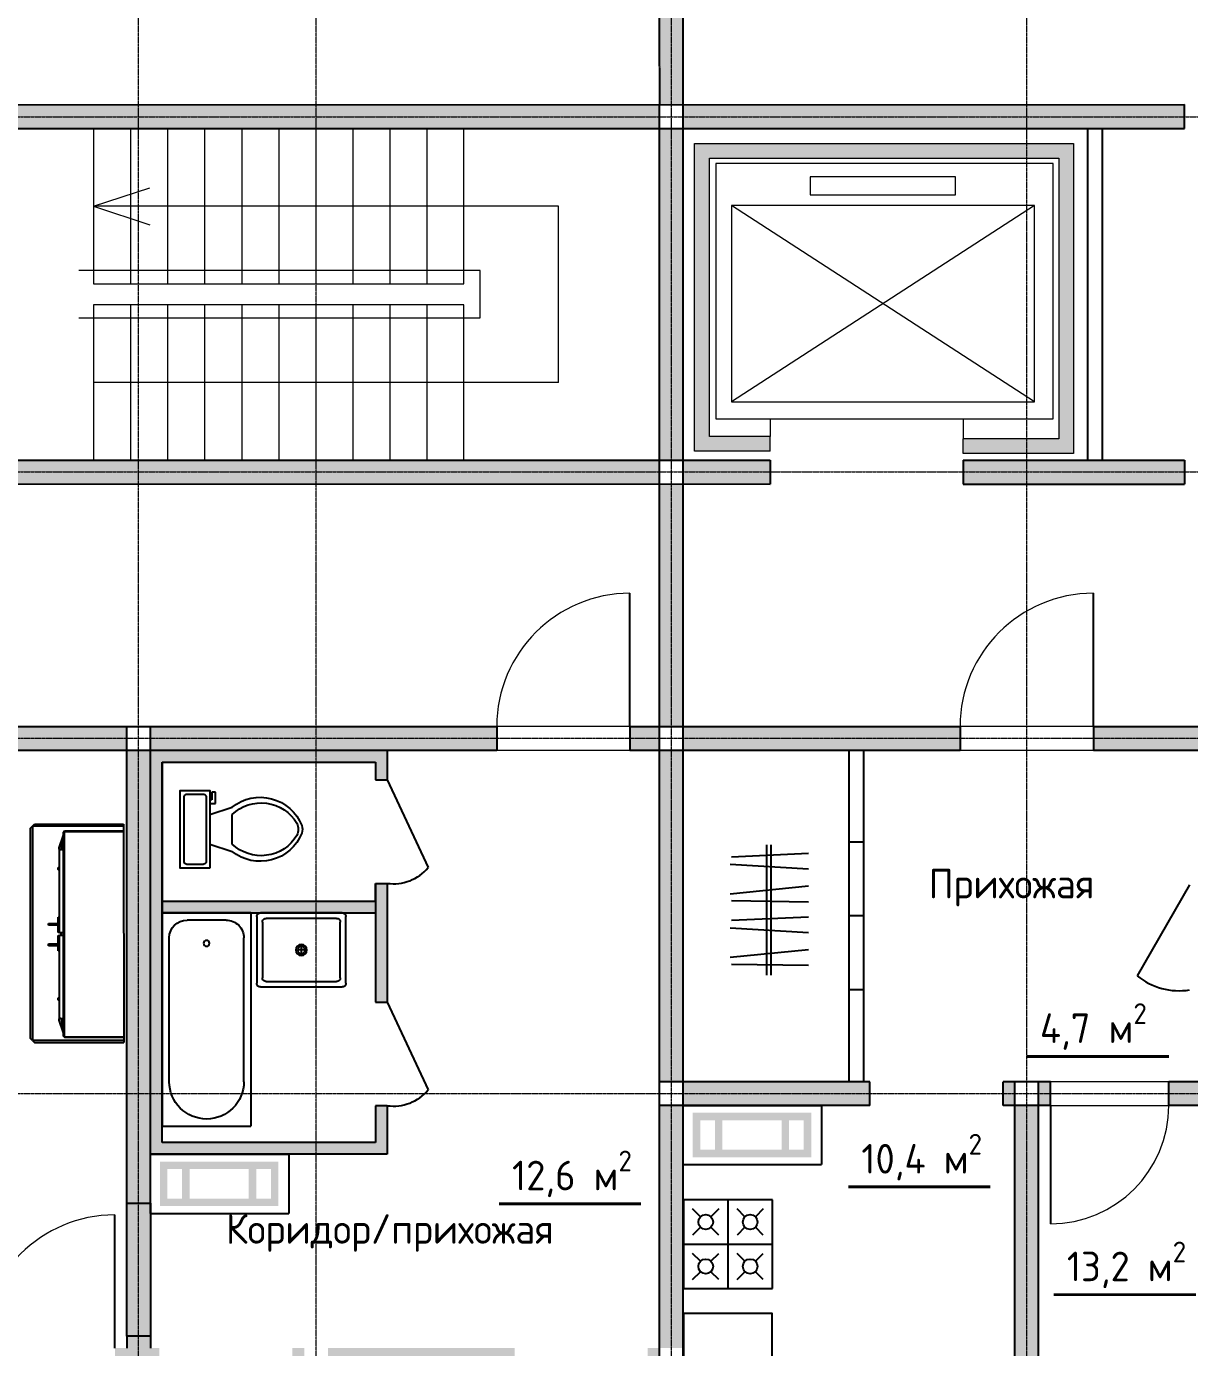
# Model space of a CAD drawing. Header units: millimetres. Extents: x -10163 to 1081624, y -5450 to 230390.
# Drawn here: x 315220 to 323077, y 60380 to 69307 of the extents above; entities that cross this region are included whole.
import ezdxf

# ---------------------------------------------------------------- set-up
doc = ezdxf.new("R2010")
doc.units = ezdxf.units.MM
doc.linetypes.add('DASHED', pattern=[7, 5, -2, 0])
doc.linetypes.add('Штрих-пунктир', pattern=[24, 20, -1.5, 1, -1.5])
for name, color, linetype in [('MEBEL', 7, 'DASHED'), ('Ventilation', 7, 'Continuous'), ('заливка стен', 41, 'Continuous'), ('Лестница', 7, 'Continuous'), ('ЛИФТ', 10, 'Continuous'), ('Мебель', 130, 'Continuous'), ('норм двкри', 60, 'Continuous'), ('Оси 2', 253, 'Continuous'), ('Стены', 40, 'Continuous')]:
    doc.layers.add(name, color=color, linetype=linetype)
doc.styles.add('ATTR', font='romans.shx', dxfattribs={"width": 0.8, "height": 1})
doc.styles.add('ГОСТ', font='GOST Common.ttf', dxfattribs={"height": 400})

# ---------------------------------------------------------------- blocks, each defined once
blk = doc.blocks.new('ms_27')
for p, q in [((0, 0), (1473.5, 1.9)), ((0, -602.5), (0, 0)), ((13.2, 0), (13.2, -615.6)), ((44.9, -398.4), (44.9, 0.1)), ((48.8, -402.3), (48.8, 0.1)), ((1434.9, -402.3), (1434.9, 1.9)), ((1438.9, -398.4), (1438.9, 1.9)), ((1438.9, 1.9), (1438.9, -398.5)), ((1460.4, 1.9), (1460.4, -615.6)), ((1473.5, -602.5), (1473.5, 1.9)), ((44.9, -398.5), (44.9, -398.4)), ((44.9, -398.4), (48.8, -402.3)), ((48.8, -402.5), (44.9, -398.5)), ((52.8, -406.2), (48.8, -402.3)), ((48.8, -402.3), (48.8, -402.5)), ((48.8, -402.3), (1434.9, -402.3)), ((52.8, -406.4), (48.8, -402.5)), ((48.8, -402.5), (49, -402.5)), ((1431, -406.2), (52.8, -406.2)), ((73.7, -406.4), (52.8, -406.4)), ((159.6, -434.7), (73.1, -406.2)), ((170.9, -421.2), (78.5, -406.2)), ((167, -434.7), (159.6, -434.7)), ((170.9, -421.2), (167, -434.7)), ((170.4, -427.7), (169.1, -427.7)), ((170.4, -423.2), (170.3, -423.2)), ((170.4, -418.7), (170.4, -406.2)), ((170.4, -433.8), (170.4, -423)), ((732.3, -433.8), (170.4, -433.8)), ((170.9, -418.8), (170.9, -421.2)), ((289.1, -437.7), (289.1, -433.8)), ((293.1, -441.6), (289.1, -437.7)), ((289.1, -437.7), (309.2, -437.7)), ((305.3, -441.6), (293.1, -441.6)), ((309.2, -437.7), (305.3, -441.6)), ((309.2, -437.7), (309.2, -433.8)), ((626.8, -441.4), (626.8, -433.8)), ((732.1, -441.4), (626.8, -441.4)), ((669.6, -506.8), (669.6, -441.4)), ((681.3, -441.4), (681.3, -476)), ((732.1, -433.8), (732.1, -441.4)), ((732.3, -406.2), (732.3, -433.8)), ((749.8, -406.4), (732.3, -406.4)), ((749.8, -406.5), (732.3, -406.5)), ((749.8, -421.7), (732.3, -421.7)), ((749.8, -433.8), (749.8, -406.2)), ((1311.7, -433.8), (749.8, -433.8)), ((750.2, -441.4), (750.2, -433.8)), ((855.5, -441.4), (750.2, -441.4)), ((808.4, -506.8), (808.4, -441.4)), ((820.2, -441.4), (820.2, -476)), ((855.5, -433.8), (855.5, -441.4)), ((1169.9, -437.7), (1169.9, -433.8)), ((1173.9, -441.6), (1169.9, -437.7)), ((1169.9, -437.7), (1190, -437.7)), ((1186.1, -441.6), (1173.9, -441.6)), ((1190, -437.7), (1186.1, -441.6)), ((1190, -437.7), (1190, -433.8)), ((1311.2, -421.2), (1403.6, -406.2)), ((1311.2, -421.2), (1311.2, -420.2)), ((1315, -434.7), (1311.2, -421.2)), ((1311.7, -420.2), (1311.7, -406.2)), ((1311.7, -423.1), (1311.7, -433.8)), ((1311.7, -423.2), (1311.7, -423.2)), ((1313, -427.7), (1311.7, -427.7)), ((1322.5, -434.7), (1315, -434.7)), ((1409, -406.2), (1322.5, -434.7)), ((1431, -406.4), (1408.4, -406.4)), ((1434.9, -402.3), (1431, -406.2)), ((1434.9, -402.5), (1431, -406.4)), ((1434.9, -402.5), (1434.7, -402.5)), ((1434.9, -402.3), (1438.9, -398.4)), ((1438.9, -398.5), (1434.9, -402.5)), ((1434.9, -402.5), (1434.9, -402.3)), ((681.3, -506.8), (669.6, -506.8)), ((681.3, -476), (681.3, -506.8)), ((820.2, -506.8), (808.4, -506.8)), ((820.2, -476), (820.2, -506.8)), ((13.2, -615.6), (0, -602.5)), ((26.3, -628.8), (13.2, -615.6)), ((13.2, -615.6), (1460.4, -615.6)), ((1460.4, -615.6), (1447.2, -628.8)), ((1460.4, -615.6), (1473.5, -602.5)), ((1447.2, -628.8), (26.3, -628.8))]:
    blk.add_line(p, q)
blk = doc.blocks.new('MKICHA2')
at = {"layer": 'Мебель'}
for p, q in [((-2753.4, -0.3), (-2753.4, -600.3)), ((-1853.4, -0.3), (-2753.4, -0.3)), ((-1853.4, -600.3), (-1853.4, -0.3)), ((-184.6, -1.7), (-784.6, -1.7)), ((-784.6, -1.7), (-784.6, -601.7)), ((-723, -63.3), (-670, -116.4)), ((-599.3, -116.4), (-546.2, -63.3)), ((-484.6, -1.7), (-484.6, -601.7)), ((-370, -116.4), (-423, -63.3)), ((-299.3, -116.4), (-246.2, -63.3)), ((-184.6, -601.7), (-184.6, -1.7)), ((-723, -240.1), (-670, -187.1)), ((-599.3, -187.1), (-546.2, -240.1)), ((-423, -240.1), (-370, -187.1)), ((-246.2, -240.1), (-299.3, -187.1)), ((-184.6, -301.7), (-784.6, -301.7)), ((-723, -363.3), (-670, -416.4)), ((-599.3, -416.4), (-546.2, -363.3)), ((-370, -416.4), (-423, -363.3)), ((-299.3, -416.4), (-246.2, -363.3)), ((-723, -540.1), (-670, -487.1)), ((-599.3, -487.1), (-546.2, -540.1)), ((-423, -540.1), (-370, -487.1)), ((-246.2, -540.1), (-299.3, -487.1)), ((-2753.4, -600.3), (-1853.4, -600.3)), ((-784.6, -601.7), (-184.6, -601.7))]:
    blk.add_line(p, q, dxfattribs=at)
at = {"layer": 'Мебель', "linetype": 'Continuous'}
for p, q in [((-2346, -87.7), (-1957.6, -87.7)), ((-2151.8, -0.3), (-2151.8, -347.7)), ((-2371, -482.7), (-2371, -112.7)), ((-1932.6, -112.7), (-1932.6, -482.7)), ((-2056.8, -237.7), (-2246.8, -237.7)), ((-1957.6, -507.7), (-2346, -507.7))]:
    blk.add_line(p, q, dxfattribs=at)
at = {"layer": 'Мебель'}
for points in [[(-3816.9, -600.8), (-3254.4, -600.8), (-3254.4, 0), (-3816.9, 0)], [(-3205.6, -600.8), (-2755.6, -600.8), (-2755.6, -0.8), (-3205.6, -0.8)], [(-1852.3, -600.6), (-952.3, -600.6), (-952.3, -0.6), (-1852.3, -0.6)]]:
    blk.add_lwpolyline(points, close=True, dxfattribs=at)
blk.add_lwpolyline([(-3816.9, -600.8), (-3565.4, -278.5), (-3509.6, -346.7), (-3254.4, 0)], dxfattribs=at)
for centre in [(-634.6, -151.7), (-334.6, -151.7), (-634.6, -451.7), (-334.6, -451.7)]:
    blk.add_circle(centre, 50, dxfattribs=at)
at = {"layer": 'Мебель', "linetype": 'Continuous'}
for centre, start, end in [((-2346, -112.7), 90, 180), ((-1957.6, -112.7), 0, 90), ((-2346, -482.7), 180, 270), ((-1957.6, -482.7), 270, 0)]:
    blk.add_arc(centre, 25, start, end, dxfattribs=at)
blk = doc.blocks.new('Tank Toilet 3 PV')
for p, q in [((9.5, -6), (9.5, -2)), ((-10, -8.5), (-8, -8.5)), ((-10, -9.5), (-10, -8.5)), ((-7, -9.5), (-10, -9.5)), ((-8, -8.5), (-8, -8)), ((-7, -8), (-7, -9.5)), ((-4, -8), (-6, -14)), ((4, -8), (6, -14)), ((4, -14), (-4, -14))]:
    blk.add_line(p, q)
blk.add_lwpolyline([(10.5, -8), (10.5, 0), (-10.5, 0), (-10.5, -8)], close=True)
for points in [[(-9.5, -2), (-9.5, -6)], [(8.5, -1), (-8.5, -1)], [(-8.5, -7), (8.5, -7)]]:
    blk.add_lwpolyline(points)
for centre, radius, start, end in [((-8.62, -1.88), 0.884, 81.8699, 188.1301), ((8.62, -1.88), 0.884, 351.8699, 98.1301), ((-8.62, -6.12), 0.884, 171.8699, 278.1301), ((8.62, -6.12), 0.884, 261.8699, 8.1301), ((3.52, -21.58), 12.17, 141.4691, 247.9714), ((4.2, -21.82), 11.33, 136.3677, 238.9468), ((-3.52, -21.58), 12.17, 292.0284, 38.5307), ((-4.2, -21.82), 11.33, 301.053, 43.6321), ((0, -27.88), 4, 245.7318, 294.2682), ((0, -29), 4, 254.8605, 285.1395)]:
    blk.add_arc(centre, radius, start, end)
at = {"style": 'ATTR', "width": 0.8, "flags": 9}
blk.add_attdef('ESTCODE', (0, 0), '', height=0.000000846, dxfattribs=at)
blk = doc.blocks.new('A$C441F25BF')
at = {"layer": 'MEBEL', "linetype": 'ByBlock'}
for p, q in [((26, -1765), (26, 35)), ((26, 35), (776, 35)), ((776, -1765), (776, 35)), ((86, -340), (86, -1555)), ((716, -340), (716, -1555)), ((776, -1765), (26, -1765)), ((566, -1705), (236, -1705))]:
    blk.add_line(p, q, dxfattribs=at)
blk.add_circle((401, -1509), 25, dxfattribs=at)
for centre, radius, start, end in [((401, -340), 315, 0.001, 180.001), ((236, -1555), 150, 180.001, 270.001), ((566, -1555), 150, 270.001, 0.001)]:
    blk.add_arc(centre, radius, start, end, dxfattribs=at)
blk = doc.blocks.new('Utility Sink')
for p, q in [((-0.999995, -10), (1.000005, -10)), ((0.000005, -11), (0.000005, -9))]:
    blk.add_line(p, q)
for points in [[(-10.999995, 0), (10.999995, 0)], [(-11.999995, -19), (-11.999995, -1)], [(-10.499995, -17.5), (-10.499995, -2.5)], [(-9.499995, -1.5), (9.499995, -1.5)], [(10.499995, -2.5), (10.499995, -17.5)], [(11.999995, -1), (11.999995, -19)], [(10.999995, -20), (-10.999995, -20)], [(9.499995, -18.5), (-9.499995, -18.5)]]:
    blk.add_lwpolyline(points)
for radius in [1.5, 1]:
    blk.add_circle((0.000005, -10), radius)
for centre, start, end in [((-11.124995, -0.875), 81.8699, 188.1301), ((11.124995, -0.875), 351.8699, 98.1301), ((-9.624995, -2.375), 81.8699, 188.1301), ((9.624995, -2.375), 351.8699, 98.1301), ((-9.624995, -17.625), 171.8699, 278.1301), ((9.624995, -17.625), 261.8699, 8.130102), ((-11.124995, -19.125), 171.8699, 278.1301), ((11.124995, -19.125), 261.8699, 8.130102)]:
    blk.add_arc(centre, 0.883883, start, end)
at = {"style": 'ATTR', "width": 0.8, "flags": 9}
blk.add_attdef('ESTCODE', (0, 0), '', height=0.000048, dxfattribs=at)

msp = doc.modelspace()

# ---------------------------------------------------------------- hatches: boundary and pattern name
h = msp.add_hatch(color=256)
h.dxf.hatch_style = 1
h.paths.add_polyline_path([(316137.304, 61766.76), (316137.304, 61876.76), (316137.279, 61876.76), (316137.304, 63316.76), (316137.304, 64336.76), (317577.304, 64336.76), (317577.304, 64216.76), (317657.304, 64216.76), (317657.304, 64416.76), (316057.304, 64416.76), (316057.304, 61686.76), (317657.304, 61686.76), (317657.304, 62014.597), (317577.304, 62014.597), (317577.304, 61766.76)])
h = msp.add_hatch(color=256)
h.dxf.hatch_style = 1
h.paths.add_polyline_path([(316137.304, 63396.76), (316137.304, 63316.76), (316796.021, 63316.76, -0.07106791), (316802.271, 63316.76), (317352.27, 63316.76, -0.07106791), (317358.521, 63316.76), (317577.304, 63316.76), (317577.304, 63396.76)])
h.paths.add_polyline_path([(317577.304, 63516.76), (317577.304, 63396.76), (317577.304, 62714.597), (317657.304, 62714.597), (317657.304, 63516.76)])
at = {"layer": 'Ventilation'}
h = msp.add_hatch(color=256, dxfattribs=at)
h.dxf.hatch_style = 1
h.paths.add_polyline_path([(319941.821, 61966.736), (319721.472, 61966.736), (319721.472, 61666.736), (319941.821, 61666.736), (319941.821, 61716.736), (319921.472, 61716.736), (319921.472, 61916.736), (319941.821, 61916.736)])
h.paths.add_polyline_path([(319871.472, 61916.736), (319871.472, 61716.736), (319771.472, 61716.736), (319771.472, 61916.736)], flags=16)
h.paths.add_polyline_path([(320521.472, 61966.736), (319941.821, 61966.736), (319941.821, 61916.736), (320321.472, 61916.736), (320321.472, 61716.736), (319941.821, 61716.736), (319941.821, 61666.736), (320521.472, 61666.736)])
h.paths.add_polyline_path([(320371.472, 61916.736), (320471.472, 61916.736), (320471.472, 61716.736), (320371.472, 61716.736)], flags=16)
h = msp.add_hatch(color=256, dxfattribs=at)
h.dxf.hatch_style = 1
h.paths.add_polyline_path([(316342.355, 61636.736), (316122.006, 61636.736), (316122.006, 61336.736), (316342.355, 61336.736), (316342.355, 61386.736), (316322.006, 61386.736), (316322.006, 61586.736), (316342.355, 61586.736)])
h.paths.add_polyline_path([(316272.006, 61586.736), (316272.006, 61386.736), (316172.006, 61386.736), (316172.006, 61586.736)], flags=16)
h.paths.add_polyline_path([(316922.006, 61636.736), (316342.355, 61636.736), (316342.355, 61586.736), (316722.006, 61586.736), (316722.006, 61386.736), (316342.355, 61386.736), (316342.355, 61336.736), (316922.006, 61336.736)])
h.paths.add_polyline_path([(316772.006, 61586.736), (316872.006, 61586.736), (316872.006, 61386.736), (316772.006, 61386.736)], flags=16)
at = {"layer": 'заливка стен', "lineweight": 9}
h = msp.add_hatch(color=256, dxfattribs=at)
h.dxf.hatch_style = 1
h.paths.add_polyline_path([(315977.304, 74536.76), (315897.304, 74536.76), (315897.304, 73636.76), (315977.304, 73636.76)])
h.paths.add_polyline_path([(316057.304, 74536.76), (315977.304, 74536.76), (315977.304, 73636.76), (316057.304, 73636.76)])
h.paths.add_polyline_path([(321977.304, 77631.749), (321897.304, 77631.749), (321897.304, 77096.76), (321977.304, 77096.76)])
h.paths.add_polyline_path([(322057.304, 77631.749), (321977.304, 77631.749), (321977.304, 77096.76), (322057.304, 77096.76)])
h.paths.add_polyline_path([(321977.304, 77096.76), (321897.304, 77096.76), (321897.304, 74696.76), (321977.304, 74696.76)])
h.paths.add_polyline_path([(322057.304, 77096.76), (321977.304, 77096.76), (321977.304, 74696.76), (322057.304, 74696.76)])
h.paths.add_polyline_path([(322057.304, 74696.76), (321977.304, 74696.76), (321897.304, 74696.76), (321897.304, 72976.76), (322057.304, 72976.76)])
h.paths.add_polyline_path([(321897.304, 72976.76), (321817.304, 72976.76), (321817.304, 72816.76), (321897.304, 72816.76)])
h.paths.add_polyline_path([(320917.304, 72976.76), (319657.304, 72976.76), (319657.304, 72816.76), (320877.304, 72816.76), (320917.304, 72816.76)])
h.paths.add_polyline_path([(314257.304, 78816.76), (314097.304, 78816.76), (314097.304, 75766.76), (314257.304, 75766.76)])
h.paths.add_polyline_path([(317257.304, 78816.76), (317097.304, 78816.76), (317097.304, 74866.76), (317097.304, 74776.76), (317257.304, 74776.76), (317257.304, 74866.76)])
h.paths.add_polyline_path([(318517.304, 74776.76), (317257.304, 74776.76), (317257.304, 74616.76), (318517.304, 74616.76)])
h.paths.add_polyline_path([(319497.304, 74776.76), (319417.304, 74776.76), (319417.304, 74616.76), (319497.304, 74616.76)])
h.paths.add_polyline_path([(317097.304, 74776.76), (317017.304, 74776.76), (317017.304, 74616.76), (317097.304, 74616.76)])
h.paths.add_polyline_path([(316117.304, 74776.76), (316057.304, 74776.76), (316057.304, 74616.76), (316117.304, 74616.76)])
h.paths.add_polyline_path([(316117.304, 75946.76), (314257.304, 75946.76), (314257.304, 75846.76), (316117.304, 75846.76)])
h.paths.add_polyline_path([(317097.304, 75946.76), (317017.304, 75946.76), (317017.304, 75846.76), (317097.304, 75846.76)])
h.paths.add_polyline_path([(314257.304, 74866.76), (314097.304, 74866.76), (314097.304, 74776.76), (314257.304, 74776.76)])
h.paths.add_polyline_path([(314097.304, 74776.76), (311257.304, 74776.76), (311257.304, 74616.76), (314097.304, 74616.76)])
h.paths.add_polyline_path([(316057.304, 74616.76), (315897.304, 74616.76), (315897.304, 74536.76), (316057.304, 74536.76)])
h.paths.add_polyline_path([(316057.304, 73636.76), (315897.304, 73636.76), (315897.304, 70576.76), (316057.304, 70576.76)])
h.paths.add_polyline_path([(319657.304, 78816.925), (319497.304, 78816.925), (319497.304, 74776.76), (319657.304, 74776.76)])
h.paths.add_polyline_path([(319657.304, 74616.76), (319497.304, 74616.76), (319497.304, 72976.76), (319657.304, 72976.76)])
h.paths.add_polyline_path([(319657.304, 72816.76), (319497.304, 72816.76), (319497.304, 70576.76), (319577.304, 70576.76), (319657.304, 70576.76)])
h.paths.add_polyline_path([(315897.304, 70576.76), (314257.304, 70576.76), (314257.304, 70416.76), (315897.304, 70416.76)])
h.paths.add_polyline_path([(318397.304, 70576.76), (316057.304, 70576.76), (316057.304, 70416.76), (318397.304, 70416.76)])
h.paths.add_polyline_path([(319497.304, 70576.76), (319297.304, 70576.76), (319297.304, 70416.76), (319497.304, 70416.76)])
h.paths.add_polyline_path([(321527.304, 70576.76), (320877.304, 70576.76), (319657.304, 70576.76), (319657.304, 70416.76), (321527.304, 70416.76)])
h.paths.add_polyline_path([(319496.981, 68778.379), (314257.304, 68776.691), (314257.304, 68616.76), (319496.949, 68616.76)])
h.paths.add_polyline_path([(323042.028, 68779.522), (319656.476, 68778.431), (319656.509, 68616.76), (323042.08, 68616.76)])
h.paths.add_polyline_path([(319656.509, 68616.76), (319496.949, 68616.76), (319496.508, 66376.76), (319656.971, 66376.76)])
h.paths.add_polyline_path([(324897.304, 68780.12), (324345.171, 68779.942), (324345.224, 68616.76), (324897.304, 68616.755)])
h.paths.add_polyline_path([(330297.251, 68781.861), (325057.304, 68780.172), (325057.304, 68616.754), (330297.254, 68616.707)])
h.paths.add_polyline_path([(325057.304, 68616.754), (324897.304, 68616.755), (324897.304, 66376.76), (325057.304, 66376.76)])
h.paths.add_polyline_path([(320244.045, 66376.76), (319656.971, 66376.76), (319657.004, 66215.09), (320243.993, 66214.901)])
h.paths.add_polyline_path([(319496.508, 66376.76), (314257.304, 66376.76), (314257.304, 66216.83), (319496.476, 66215.142)])
h.paths.add_polyline_path([(323042.043, 66376.76), (321547.188, 66376.76), (321547.136, 66214.481), (323042.028, 66213.999)])
h.paths.add_polyline_path([(324897.304, 66376.76), (324345.184, 66376.76), (324345.171, 66213.579), (324897.304, 66213.401)])
h.paths.add_polyline_path([(325814.01, 66376.76), (325057.304, 66376.76), (325057.304, 66213.349), (325813.957, 66213.105)])
h.paths.add_polyline_path([(328734.01, 66376.76), (326634.01, 66376.76), (326633.957, 66212.841), (328733.957, 66212.164)])
h.paths.add_polyline_path([(330297.304, 66376.76), (329554.01, 66376.76), (329553.956, 66211.9), (330297.308, 66211.66)])
h.paths.add_polyline_path([(330925.366, 66376.76), (330457.304, 66376.76), (330457.304, 66211.609), (330925.362, 66211.458)])
h.paths.add_polyline_path([(330457.304, 68616.705), (330297.254, 68616.707), (330297.304, 66376.76), (330457.304, 66376.76)])
h.paths.add_polyline_path([(330925.313, 68782.063), (330457.304, 68781.912), (330457.304, 68780), (330457.304, 68616.705), (330925.312, 68616.701)])
h.paths.add_polyline_path([(324897.304, 70576.76), (323097.304, 70576.76), (322427.304, 70576.76), (322427.304, 70416.76), (324897.304, 70416.76)])
h.paths.add_polyline_path([(322137.304, 72976.76), (322057.304, 72976.76), (322057.304, 72816.76), (322137.304, 72816.76)])
h.paths.add_polyline_path([(324897.304, 72976.76), (322937.304, 72976.76), (322937.304, 72816.76), (324817.304, 72816.76), (324897.304, 72816.76)])
h.paths.add_polyline_path([(325057.304, 77631.749), (324897.304, 77631.749), (324897.304, 73146.76), (324897.304, 72976.76), (325057.304, 72976.76)])
h.paths.add_polyline_path([(325057.304, 72816.76), (324897.304, 72816.76), (324897.304, 70576.76), (325057.304, 70576.76)])
h.paths.add_polyline_path([(326397.304, 72976.76), (325057.304, 72976.76), (325057.304, 72816.76), (326357.304, 72816.76), (326397.304, 72816.76)])
h.paths.add_polyline_path([(327457.304, 77631.749), (327297.304, 77631.749), (327297.304, 72976.76), (327457.304, 72976.76)])
h.paths.add_polyline_path([(327297.304, 72976.76), (327217.304, 72976.76), (327217.304, 72816.76), (327297.304, 72816.76)])
h.paths.add_polyline_path([(327617.304, 72976.76), (327457.304, 72976.76), (327457.304, 72816.76), (327617.304, 72816.76)])
h.paths.add_polyline_path([(330297.304, 72976.76), (328417.304, 72976.76), (328417.304, 72816.76), (330297.304, 72816.76)])
h.paths.add_polyline_path([(330457.304, 77631.749), (330297.304, 77631.749), (330297.304, 73146.76), (330297.304, 72981.76), (330457.304, 72981.448), (330457.304, 73276.76)])
h.paths.add_polyline_path([(331797.621, 72978.83), (330457.304, 72981.448), (330457.304, 72816.76), (331757.304, 72816.76), (331797.304, 72816.76)])
h.paths.add_polyline_path([(330457.304, 72816.76), (330297.304, 72816.76), (330297.304, 70736.76), (330297.304, 70576.76), (330457.304, 70576.76), (330457.304, 71474.064)])
h.paths.add_polyline_path([(330297.304, 70576.76), (328477.304, 70576.76), (327907.304, 70576.76), (327907.304, 70416.76), (330297.304, 70416.76)])
h.paths.add_polyline_path([(327007.304, 70576.76), (326257.304, 70576.76), (325057.304, 70576.76), (325057.304, 70416.76), (327007.304, 70416.76)])
h.paths.add_polyline_path([(332407.304, 70576.76), (331757.304, 70576.76), (330457.304, 70576.76), (330457.304, 70416.76), (332407.304, 70416.76)])
h.paths.add_polyline_path([(335697.304, 70576.76), (333877.304, 70576.76), (333307.304, 70576.76), (333307.304, 70416.76), (335697.304, 70416.76)])
h.paths.add_polyline_path([(332697.304, 72976.76), (332617.304, 72976.76), (332617.304, 72816.76), (332697.304, 72816.76)])
h.paths.add_polyline_path([(333017.304, 72976.76), (332857.304, 72976.76), (332857.304, 72816.76), (333017.304, 72816.76)])
h.paths.add_polyline_path([(335697.304, 72976.76), (333817.304, 72976.76), (333817.304, 72816.76), (335697.304, 72816.76)])
h.paths.add_polyline_path([(335857.304, 74616.76), (335697.304, 74616.76), (335697.304, 73246.76), (335697.304, 72976.76), (335857.304, 72976.76)])
h.paths.add_polyline_path([(335857.304, 77951.809), (335697.304, 77951.809), (335697.304, 74776.76), (335857.304, 74776.76)])
h.paths.add_polyline_path([(338697.304, 74776.76), (337577.304, 74776.76), (337390.255, 74776.76), (336787.304, 74776.76), (336787.304, 74616.76), (337327.304, 74616.76), (338677.304, 74616.76), (338697.304, 74616.76)])
h.paths.add_polyline_path([(335887.304, 74776.76), (335857.304, 74776.76), (335857.304, 74616.76), (335887.304, 74616.76)])
h.paths.add_polyline_path([(335857.304, 72816.76), (335697.304, 72816.76), (335697.304, 70736.76), (335697.304, 70576.76), (335857.304, 70576.76)])
h.paths.add_polyline_path([(337334.064, 70576.76), (336857.304, 70576.76), (336857.304, 70416.76), (337334.064, 70416.76)])
h.paths.add_polyline_path([(335957.304, 70576.76), (335857.304, 70576.76), (335857.304, 70416.76), (335957.304, 70416.76)])
h.paths.add_polyline_path([(338857.304, 70676.76), (338697.304, 70676.76), (338697.304, 70576.76), (338757.304, 70576.76), (338857.304, 70576.76)])
h.paths.add_polyline_path([(338857.304, 74616.76), (338697.304, 74616.76), (338697.304, 71576.76), (338857.304, 71576.76)])
h.paths.add_polyline_path([(341097.304, 74776.76), (340117.304, 74776.76), (339116.873, 74776.76), (338857.304, 74776.76), (338857.304, 74616.76), (339099.734, 74616.76), (339116.873, 74616.76), (340117.304, 74616.76), (341097.304, 74616.76)])
h.paths.add_polyline_path([(338857.304, 78816.76), (338697.304, 78816.76), (338697.304, 75776.76), (338857.304, 75776.76)])
h.paths.add_polyline_path([(338857.304, 74876.76), (338697.304, 74876.76), (338697.304, 74776.76), (338857.304, 74776.76)])
h.paths.add_polyline_path([(335697.25, 68783.601), (332857.251, 68782.686), (332857.251, 68616.76), (335697.25, 68616.76)])
h.paths.add_polyline_path([(332696.529, 68782.634), (332228.456, 68782.483), (332228.453, 68616.76), (332696.475, 68616.76)])
h.paths.add_polyline_path([(332857.251, 68616.76), (332696.475, 68616.76), (332695.753, 66376.76), (332857.251, 66376.76)])
h.paths.add_polyline_path([(332695.753, 66376.76), (332228.507, 66376.76), (332228.504, 66211.038), (332695.7, 66210.887)])
h.paths.add_polyline_path([(335697.25, 66376.76), (332857.251, 66376.76), (332857.251, 66210.835), (335697.25, 66209.92)])
h.paths.add_polyline_path([(335857.845, 64416.76), (335697.304, 64416.76), (335697.304, 62176.76), (335857.333, 62176.76)])
h.paths.add_polyline_path([(335697.304, 64576.76), (335697.25, 64576.76), (333307.304, 64576.76), (333307.304, 64416.76), (333877.304, 64416.76), (335697.304, 64416.76)])
h.paths.add_polyline_path([(338857.304, 64416.76), (338757.304, 64416.76), (338697.304, 64416.76), (338697.304, 64316.76), (338857.304, 64316.76)])
h.paths.add_polyline_path([(338857.304, 63416.76), (338697.304, 63416.76), (338697.304, 60376.76), (338857.304, 60376.76)])
h.paths.add_polyline_path([(338697.304, 60376.76), (337427.304, 60376.76), (336857.304, 60376.76), (336787.304, 60376.76), (336787.304, 60216.76), (337390.255, 60216.76), (338697.304, 60216.76)])
h.paths.add_polyline_path([(335887.304, 60376.76), (335857.304, 60376.76), (335857.304, 60216.76), (335887.304, 60216.76)])
h.paths.add_polyline_path([(341097.304, 60376.76), (338857.304, 60376.76), (338857.304, 60216.76), (339116.873, 60216.76), (341097.304, 60216.76)])
h.paths.add_polyline_path([(338857.304, 60216.76), (338697.304, 60216.76), (338697.304, 60116.76), (338857.304, 60116.76)])
h.paths.add_polyline_path([(338857.304, 59216.76), (338697.304, 59216.76), (338697.304, 56176.76), (338857.304, 56176.76)])
h.paths.add_polyline_path([(335857.304, 60216.76), (335697.304, 60216.76), (335697.304, 57374.295), (335857.304, 57374.295)])
h.paths.add_polyline_path([(335857.304, 62016.76), (335697.304, 62016.76), (335697.304, 61746.76), (335697.304, 60376.76), (335857.304, 60376.76)])
h.paths.add_polyline_path([(335957.304, 64576.76), (335857.882, 64576.76), (335857.845, 64416.76), (335957.304, 64416.76)])
h.paths.add_polyline_path([(337334.064, 64576.76), (336857.304, 64576.76), (336857.304, 64416.76), (337334.064, 64416.76)])
h.paths.add_polyline_path([(335697.304, 62176.76), (333877.304, 62176.76), (333817.304, 62176.76), (333817.304, 62016.76), (335697.304, 62016.76)])
h.paths.add_polyline_path([(333017.304, 62176.76), (332857.304, 62176.76), (332857.304, 62016.76), (333017.304, 62016.76)])
h.paths.add_polyline_path([(332697.304, 62176.76), (332617.304, 62176.76), (332617.304, 62016.76), (332697.304, 62016.76)])
h.paths.add_polyline_path([(332857.304, 62016.76), (332697.304, 62016.76), (332697.304, 57374.295), (332857.304, 57374.295)])
h.paths.add_polyline_path([(331797.304, 62176.76), (331757.304, 62176.76), (330457.304, 62176.76), (330457.304, 62016.76), (331797.616, 62016.76)])
h.paths.add_polyline_path([(330297.304, 62176.76), (328477.304, 62176.76), (328417.304, 62176.76), (328417.304, 62016.76), (330297.304, 62016.76)])
h.paths.add_polyline_path([(330457.304, 63519.457), (330457.304, 64416.76), (330297.304, 64416.76), (330297.304, 62176.76), (330457.304, 62176.76)])
h.paths.add_polyline_path([(332407.304, 64576.76), (330457.304, 64576.76), (330457.304, 64416.76), (331657.304, 64416.76), (332407.304, 64416.76)])
h.paths.add_polyline_path([(330297.304, 64576.76), (327907.304, 64575.741), (327907.304, 64416.76), (328477.304, 64416.76), (330297.304, 64416.76)])
h.paths.add_polyline_path([(327007.304, 64575.357), (325057.237, 64574.525), (325057.241, 64416.76), (326257.304, 64416.76), (327007.304, 64416.76)])
h.paths.add_polyline_path([(326397.304, 62176.76), (325057.3, 62176.76), (325057.304, 62016.76), (326397.304, 62016.76)])
h.paths.add_polyline_path([(327617.304, 62176.76), (327457.304, 62176.76), (327457.304, 62016.76), (327617.304, 62016.76)])
h.paths.add_polyline_path([(327297.304, 62176.76), (327217.304, 62176.76), (327217.304, 62016.76), (327297.304, 62016.76)])
h.paths.add_polyline_path([(330457.304, 61716.76), (330457.304, 62016.76), (330297.304, 62016.76), (330297.304, 61846.76), (330297.304, 57374.295), (330457.304, 57374.295)])
h.paths.add_polyline_path([(324898.001, 64574.457), (324897.304, 64574.457), (322427.304, 64576.76), (322427.304, 64416.76), (322997.304, 64416.76), (324897.96, 64416.76)])
h.paths.add_polyline_path([(321527.304, 64576.76), (319656.476, 64576.76), (319656.494, 64416.76), (320777.304, 64416.76), (321527.304, 64416.76)])
h.paths.add_polyline_path([(319656.494, 64416.76), (319577.304, 64416.76), (319497.304, 64416.76), (319497.304, 62176.76), (319656.74, 62176.76)])
h.paths.add_polyline_path([(319497.304, 64576.76), (319297.304, 64576.76), (319297.304, 64496.76), (319297.304, 64416.76), (319497.304, 64416.76)])
h.paths.add_polyline_path([(318397.304, 64576.76), (316057.304, 64576.76), (316057.304, 64416.76), (318397.304, 64416.76)])
h.paths.add_polyline_path([(315897.304, 64576.76), (314257.304, 64576.76), (314257.304, 64416.76), (315897.304, 64416.76)])
h.paths.add_polyline_path([(316057.304, 64416.76), (315897.304, 64416.76), (315897.304, 61356.76), (316057.304, 61356.76)])
h.paths.add_polyline_path([(316057.304, 60456.76), (315897.304, 60456.76), (315897.304, 60376.76), (316057.304, 60376.76)])
h.paths.add_polyline_path([(314097.304, 60376.76), (311257.304, 60376.76), (311257.304, 60216.76), (314097.304, 60216.76)])
h.paths.add_polyline_path([(314257.304, 60216.76), (314097.304, 60216.76), (314097.304, 60126.76), (314257.304, 60126.76)])
h.paths.add_polyline_path([(314257.304, 59226.76), (314097.304, 59226.76), (314097.304, 56176.76), (314257.304, 56176.76)])
h.paths.add_polyline_path([(316117.304, 59146.76), (314257.304, 59146.76), (314257.304, 59046.76), (316117.304, 59046.76)])
h.paths.add_polyline_path([(317097.304, 59146.76), (317017.304, 59146.76), (317017.304, 59046.76), (317097.304, 59046.76)])
h.paths.add_polyline_path([(317097.304, 60376.76), (317017.304, 60376.76), (317017.304, 60216.76), (317097.304, 60216.76)])
h.paths.add_polyline_path([(318517.304, 60376.76), (317257.304, 60376.76), (317257.304, 60216.76), (318517.304, 60216.76)])
h.paths.add_polyline_path([(319497.304, 60376.76), (319417.304, 60376.76), (319417.304, 60216.76), (319497.304, 60216.76)])
h.paths.add_polyline_path([(319656.955, 60216.76), (319497.304, 60216.76), (319497.304, 57374.295), (319657.304, 57374.295)])
h.paths.add_polyline_path([(319656.757, 62016.76), (319497.304, 62016.76), (319497.304, 60376.76), (319656.938, 60376.76)])
h.paths.add_polyline_path([(320917.304, 62176.76), (320877.304, 62176.76), (319656.74, 62176.76), (319656.757, 62016.76), (320917.304, 62016.76)])
h.paths.add_polyline_path([(321897.304, 62176.76), (321817.304, 62176.76), (321817.304, 62016.76), (321897.304, 62016.76)])
h.paths.add_polyline_path([(322137.304, 62176.76), (322057.304, 62176.76), (322057.304, 62016.76), (322137.304, 62016.76)])
h.paths.add_polyline_path([(324897.388, 62176.76), (322937.304, 62176.76), (322937.304, 62016.76), (324897.347, 62016.76)])
h.paths.add_polyline_path([(325057.241, 64416.76), (324897.96, 64416.76), (324897.388, 62176.76), (325057.3, 62176.76)])
h.paths.add_polyline_path([(325057.304, 62016.76), (324897.347, 62016.76), (324897.304, 61846.76), (324897.304, 57374.295), (325057.304, 57374.295)])
h.paths.add_polyline_path([(315817.304, 74776.76), (315817.304, 74616.76), (315897.304, 74616.76), (315897.304, 74776.76)])
h.paths.add_polyline_path([(314917.304, 74616.76), (314917.304, 74776.76), (314257.304, 74776.76), (314257.304, 74616.76)])
h.paths.add_polyline_path([(314917.304, 60216.76), (314917.304, 60376.76), (314257.304, 60376.76), (314257.304, 60216.76)])
h.paths.add_polyline_path([(315817.304, 60376.76), (315817.304, 60216.76), (316117.304, 60216.76), (316117.304, 60376.76)])
at = {"layer": 'заливка стен', "ltscale": 10}
h = msp.add_hatch(color=256, dxfattribs=at)
h.dxf.hatch_style = 1
h.paths.add_polyline_path([(335697.25, 68783.601), (335777.304, 68783.627), (335777.304, 70416.76), (335697.304, 70416.76)])
h.paths.add_polyline_path([(335777.304, 68783.627), (335857.25, 68783.653), (335857.304, 70416.76), (335777.304, 70416.76)])
h.paths.add_polyline_path([(337334.064, 68784.129), (335857.25, 68783.653), (335857.25, 68696.76), (337334.064, 68696.76)])
h.paths.add_polyline_path([(335857.25, 68696.76), (335857.25, 68616.76), (337334.064, 68616.76), (337334.064, 68696.76)])
h.paths.add_polyline_path([(337334.064, 66209.392), (337334.064, 66296.76), (335857.882, 66296.76), (335857.882, 66209.868)])
h.paths.add_polyline_path([(337334.064, 66296.76), (337334.064, 66376.76), (335857.882, 66376.76), (335857.882, 66296.76)])
h.paths.add_polyline_path([(335857.882, 66209.868), (335777.304, 66209.894), (335777.304, 64576.76), (335857.882, 64576.76)])
h.paths.add_polyline_path([(335777.304, 66209.894), (335697.25, 66209.92), (335697.25, 64576.76), (335777.304, 64576.76)])
h.paths.add_polyline_path([(330377.304, 64576.76), (330457.304, 64576.76), (330457.251, 66211.609), (330377.304, 66211.634)])
h.paths.add_polyline_path([(330297.305, 64576.76), (330377.304, 64576.76), (330377.304, 66211.634), (330297.832, 66211.66)])
h.paths.add_polyline_path([(330377.304, 70416.76), (330377.304, 68781.887), (330457.304, 68781.912), (330457.304, 70416.76)])
h.paths.add_polyline_path([(324897.304, 68780.12), (324977.304, 68780.146), (324977.304, 70416.76), (324897.304, 70416.76)])
h.paths.add_polyline_path([(319497.825, 68778.38), (319577.304, 68778.405), (319577.304, 70416.76), (319497.304, 70416.76), (319497.301, 70403.265)])
h.paths.add_polyline_path([(319577.304, 68778.405), (319656.476, 68778.431), (319657.304, 70416.76), (319577.304, 70416.76)])
h = msp.add_hatch(color=256, dxfattribs=at)
h.dxf.hatch_style = 1
h.paths.add_polyline_path([(319577.304, 66215.116), (319496.476, 66215.142), (319497.304, 64576.76), (319577.304, 64576.76)])
h.paths.add_polyline_path([(319656.476, 66215.09), (319577.304, 66215.116), (319577.304, 64576.76), (319656.476, 64576.76)])
at = {"layer": 'заливка стен', "lineweight": 9}
h = msp.add_hatch(color=256, dxfattribs=at)
h.dxf.hatch_style = 1
h.paths.add_polyline_path([(317097.304, 56176.76), (317257.304, 56176.76), (317257.304, 60216.76), (317097.304, 60216.76)])
h.paths.add_polyline_path([(322057.304, 62016.76), (321897.304, 62016.76), (321897.304, 57374.295), (322057.304, 57374.295)])
at = {"layer": 'заливка стен'}
h = msp.add_hatch(color=256, dxfattribs=at)
h.dxf.hatch_style = 1
h.paths.add_polyline_path([(316117.304, 60376.76), (315977.304, 60376.76), (315977.304, 60296.76), (316117.304, 60296.76)])
h.paths.add_polyline_path([(315977.304, 61356.76), (315897.304, 61356.76), (315897.304, 60456.76), (315977.304, 60456.76)])
h.paths.add_polyline_path([(316057.304, 61356.76), (315977.304, 61356.76), (315977.304, 60456.76), (316057.304, 60456.76)])
at = {"layer": 'Лестница', "lineweight": 9}
h = msp.add_hatch(color=256, dxfattribs=at)
h.dxf.hatch_style = 1
h.paths.add_polyline_path([(322294.064, 68516.76), (321977.304, 68516.76), (321977.304, 68416.76), (322194.064, 68416.76), (322194.064, 66520.114), (321977.304, 66520.114), (321977.304, 66420.114), (322294.064, 66420.114)])
h.paths.add_polyline_path([(321977.304, 68516.76), (319734.064, 68516.76), (319734.064, 66436.76), (320244.064, 66436.76), (320244.064, 66536.76), (319834.064, 66536.76), (319834.064, 68416.76), (321977.304, 68416.76)])
h = msp.add_hatch(color=256, dxfattribs=at)
h.dxf.hatch_style = 1
h.paths.add_polyline_path([(321977.304, 66520.114), (321547.202, 66520.114), (321547.202, 66420.114), (321977.304, 66420.114)])

# ---------------------------------------------------------------- linework, layer by layer
for p, q in [((316057.304, 61686.76), (316057.304, 64416.76)), ((316057.304, 64416.76), (317657.304, 64416.76)), ((323077.388, 63506.76), (322722.388, 62891.882))]:
    msp.add_line(p, q)
at = {"ltscale": 50}
for p, q in [((317657.304, 64416.76), (317657.304, 64216.76)), ((316137.304, 61766.76), (316137.304, 64336.76)), ((316137.304, 64336.76), (317577.304, 64336.76)), ((316137.304, 64336.76), (316137.304, 63316.76)), ((317577.304, 64336.76), (317577.304, 64216.76)), ((317577.304, 64216.76), (317657.304, 64216.76)), ((317657.304, 64216.76), (317934.235, 63622.88)), ((317577.304, 63516.76), (317577.304, 62714.597)), ((317577.304, 63396.76), (317577.304, 63516.76)), ((317577.304, 63516.76), (317657.304, 63516.76)), ((317577.304, 63396.76), (317577.304, 63506.76)), ((317657.304, 63516.76), (317657.304, 62714.597)), ((316137.304, 63396.76), (317577.304, 63396.76)), ((316137.304, 63316.76), (317577.304, 63316.76)), ((317577.304, 62714.597), (317657.304, 62714.597)), ((317657.304, 62714.597), (317934.235, 62120.717)), ((317577.304, 62014.597), (317577.304, 61766.76)), ((317657.304, 62014.597), (317577.304, 62014.597)), ((317657.304, 62014.597), (317657.304, 61686.76)), ((317657.304, 61686.76), (316057.304, 61686.76)), ((317577.304, 61766.76), (316137.304, 61766.76))]:
    msp.add_line(p, q, dxfattribs=at)
at = {"ltscale": 10, "const_width": 20}
for points in [[(321977.147, 62347.889), (322938.306, 62347.889)], [(320771.131, 61465.452), (321732.291, 61465.452)], [(318411.408, 61352.36), (319372.567, 61352.36)], [(322159.387, 60737.769), (323120.546, 60737.769)]]:
    msp.add_lwpolyline(points, dxfattribs=at)
for centre, radius, start, end in [((317698.168, 63824.521), 310.462, 262.4365518, 319.4970435), ((323007.326, 63245.285), 453.963, 231.1218017, 278.8781983), ((317698.168, 62322.358), 310.462, 262.4365518, 319.4970435)]:
    msp.add_arc(centre, radius, start, end)
at = {"layer": 'Ventilation'}
for p, q in [((319656.77, 61616.76), (319656.77, 62016.76)), ((319656.77, 62016.76), (320591.244, 62016.332)), ((320591.244, 62016.332), (320591.244, 61616.76)), ((316057.304, 61286.76), (316057.304, 61686.76)), ((316057.304, 61686.76), (316991.777, 61686.332)), ((316991.777, 61686.332), (316991.777, 61286.76)), ((319656.77, 61616.76), (320591.244, 61616.76)), ((316057.304, 61286.76), (316991.777, 61286.76))]:
    msp.add_line(p, q, dxfattribs=at)
at = {"layer": 'заливка стен'}
msp.add_lwpolyline([(315897.304, 61356.76), (316057.304, 61356.76), (316057.304, 60456.76), (315897.304, 60456.76)], close=True, dxfattribs=at)
at = {"layer": 'Лестница', "lineweight": 9}
for p, q in [((315924.064, 68616.76), (315924.064, 67566.76)), ((316174.064, 68616.76), (316174.064, 67566.76)), ((316424.064, 68616.76), (316424.064, 67566.76)), ((316674.064, 68616.76), (316674.064, 67566.76)), ((316924.064, 68616.76), (316924.064, 67566.76)), ((317174.064, 68616.76), (317174.064, 67566.76)), ((317424.064, 68616.76), (317424.064, 67566.76)), ((317674.064, 68616.76), (317674.064, 67566.76)), ((317924.064, 68616.76), (317924.064, 67566.76)), ((315674.064, 68091.76), (316054.064, 68216.76)), ((318814.064, 68091.76), (315674.064, 68091.76)), ((315674.064, 68091.76), (316054.064, 67966.76)), ((318814.064, 66901.76), (318814.064, 68091.76)), ((318284.064, 67656.76), (315574.064, 67656.76)), ((318284.064, 67336.76), (318284.064, 67656.76)), ((315924.064, 67426.76), (315924.064, 66376.76)), ((316174.064, 67426.76), (316174.064, 66376.76)), ((316424.064, 67426.76), (316424.064, 66376.76)), ((316674.064, 67426.76), (316674.064, 66376.76)), ((316924.064, 67426.76), (316924.064, 66376.76)), ((317174.064, 67426.76), (317174.064, 66376.76)), ((317424.064, 67426.76), (317424.064, 66376.76)), ((317674.064, 67426.76), (317674.064, 66376.76)), ((317924.064, 67426.76), (317924.064, 66376.76)), ((315574.064, 67336.76), (318284.064, 67336.76)), ((318814.064, 66901.76), (315674.064, 66901.76)), ((320244.064, 66436.76), (320244.064, 66536.76)), ((321547.202, 66420.114), (321547.202, 66520.114))]:
    msp.add_line(p, q, dxfattribs=at)
for points in [[(318174.064, 67566.76), (318174.064, 68616.76), (315674.064, 68616.76), (315674.064, 67566.76)], [(318174.064, 66376.76), (318174.064, 67426.76), (315674.064, 67426.76), (315674.064, 66376.76)]]:
    msp.add_lwpolyline(points, close=True, dxfattribs=at)
for points in [[(320244.064, 66436.76), (319734.064, 66436.76), (319734.064, 68516.76), (322294.064, 68516.76), (322294.064, 66420.114), (321547.202, 66420.114)], [(320244.064, 66536.76), (319834.064, 66536.76), (319834.064, 68416.76), (322194.064, 68416.76), (322194.064, 66520.114), (321547.202, 66520.114)]]:
    msp.add_lwpolyline(points, dxfattribs=at)
at = {"layer": 'ЛИФТ', "lineweight": 9}
for p, q in [((322029.991, 66770.085), (319983.079, 68096.351)), ((322029.991, 68096.351), (319983.079, 66770.085)), ((320244.064, 66654.756), (320244.064, 66536.76)), ((321547.202, 66654.756), (321547.202, 66520.114))]:
    msp.add_line(p, q, dxfattribs=at)
for points in [[(319876.86, 68381.007), (319876.86, 66654.756), (322155.853, 66654.756), (322155.853, 68381.007)], [(321496.937, 68168.488), (321496.937, 68290.566), (320515.425, 68290.566), (320515.425, 68168.488)], [(322029.991, 66770.085), (322029.991, 68096.351), (319983.079, 68096.351), (319983.079, 66770.085)]]:
    msp.add_lwpolyline(points, close=True, dxfattribs=at)
at = {"layer": 'Мебель'}
for p, q in [((320222.028, 62896.033), (320222.028, 63776.033)), ((320250.627, 62896.033), (320250.627, 63776.033)), ((319982.473, 63697.115), (320504.221, 63720.114)), ((320504.221, 63612.787), (319974.8, 63643.451)), ((320504.221, 63497.793), (319974.8, 63444.129)), ((320504.221, 63390.465), (319982.473, 63398.132)), ((319982.473, 63267.806), (320504.221, 63290.804)), ((320504.221, 63183.477), (319974.8, 63214.142)), ((320504.221, 63068.483), (319974.8, 63014.819)), ((320504.221, 62961.156), (319982.473, 62968.822))]:
    msp.add_line(p, q, dxfattribs=at)
at = {"layer": 'норм двкри', "lineweight": -3}
for p, q in [((319297.304, 64576.76), (319297.304, 65476.76)), ((322427.304, 64576.76), (322427.304, 65476.76)), ((318397.304, 64576.76), (318397.304, 64416.76)), ((319297.304, 64576.76), (319297.304, 64496.76)), ((321527.304, 64576.76), (321527.304, 64416.76)), ((322427.304, 64576.76), (322427.304, 64416.76)), ((319297.304, 64496.76), (319297.304, 64416.76)), ((320777.304, 62796.76), (320777.304, 63796.76)), ((320777.304, 63796.76), (320877.304, 63796.76)), ((320877.304, 62796.76), (320877.304, 63796.76)), ((320877.304, 63296.76), (320777.304, 63296.76)), ((320877.304, 62796.76), (320777.304, 62796.76)), ((322137.304, 62016.76), (322137.304, 62176.76)), ((322937.304, 62016.76), (322937.304, 62176.76)), ((322137.304, 62016.76), (322137.304, 61216.76)), ((315817.304, 60376.76), (315817.304, 61276.76))]:
    msp.add_line(p, q, dxfattribs=at)
at = {"layer": 'норм двкри', "lineweight": 9}
for p, q in [((319297.304, 64576.76), (318397.304, 64576.76)), ((322427.304, 64576.76), (321527.304, 64576.76)), ((318397.304, 64416.76), (319297.304, 64416.76)), ((321527.304, 64416.76), (322427.304, 64416.76)), ((322937.304, 62176.76), (322137.304, 62176.76)), ((322137.304, 62016.76), (322937.304, 62016.76))]:
    msp.add_line(p, q, dxfattribs=at)
for centre, radius, start, end in [((319297.304, 64576.76), 900, 90, 180), ((322427.304, 64576.76), 900, 90, 180), ((322137.304, 62016.76), 800, 270, 0), ((315817.304, 60376.76), 900, 90, 180)]:
    msp.add_arc(centre, radius, start, end, dxfattribs=at)
at = {"layer": 'Оси 2', "linetype": 'Штрих-пунктир', "lineweight": 9}
for p, q in [((315977.304, 52995.078), (315977.304, 81646.76)), ((315977.304, 52995.078), (315977.304, 81596.76)), ((317177.304, 52995.078), (317177.304, 81646.76)), ((317177.304, 52995.078), (317177.304, 81596.76)), ((319577.304, 52995.078), (319577.304, 81646.76)), ((319577.304, 52995.078), (319577.304, 81596.76)), ((321977.304, 52995.078), (321977.304, 81646.76)), ((321977.304, 52995.078), (321977.304, 81596.76)), ((308004.064, 68696.76), (344424.064, 68696.76)), ((308004.064, 68696.76), (344424.064, 68696.76)), ((308004.064, 66296.76), (344424.064, 66296.76)), ((308004.064, 66296.76), (344424.064, 66296.76)), ((308004.064, 64496.76), (344424.064, 64496.76)), ((308004.064, 64496.76), (344424.064, 64496.76)), ((308004.064, 62096.76), (335857.304, 62096.76)), ((308004.064, 62096.76), (335857.304, 62096.76))]:
    msp.add_line(p, q, dxfattribs=at)
at = {"layer": 'Стены', "linetype": 'DASHED', "lineweight": -3}
for p, q in [((319497.825, 68778.38), (319497.301, 70403.265)), ((319656.476, 68778.431), (319657.304, 70416.76)), ((319497.304, 64576.76), (319496.476, 66215.142)), ((319656.476, 64576.76), (319656.476, 66215.215))]:
    msp.add_line(p, q, dxfattribs=at)
at = {"layer": 'Стены', "linetype": 'Continuous', "lineweight": -3}
for p, q in [((314257.304, 68776.691), (323042.028, 68779.522)), ((314257.304, 68616.76), (323042.08, 68616.76)), ((314257.304, 66376.76), (320244.045, 66376.76)), ((321547.188, 66376.76), (323042.043, 66376.76)), ((314257.304, 66216.83), (320243.993, 66214.901)), ((321547.136, 66214.481), (323042.028, 66213.999)), ((314257.304, 64576.76), (318397.304, 64576.76)), ((316057.304, 61356.76), (316057.304, 64576.76)), ((319297.304, 64576.76), (321527.304, 64576.76)), ((319497.304, 57374.295), (319497.304, 64576.76)), ((319657.304, 57374.295), (319656.476, 64576.76)), ((322427.304, 64576.76), (324897.304, 64576.76)), ((319577.304, 64416.76), (320777.304, 64416.76)), ((320777.304, 64416.76), (321527.304, 64416.76)), ((320777.304, 63796.76), (320777.304, 64416.76)), ((320877.304, 63796.76), (320877.304, 64416.76)), ((322427.304, 64416.76), (322997.304, 64416.76)), ((322997.304, 64416.76), (324897.304, 64416.76)), ((320777.304, 62176.76), (320777.304, 62796.76)), ((320877.304, 62176.76), (320877.304, 62796.76)), ((321897.304, 57374.295), (321897.304, 62176.76)), ((322057.304, 57374.295), (322057.304, 62176.76))]:
    msp.add_line(p, q, dxfattribs=at)
at = {"layer": 'Стены', "lineweight": -3}
for p, q in [((319496.476, 66215.142), (319496.981, 68778.379)), ((319657.004, 66215.09), (319656.476, 68778.431)), ((323042.08, 68616.76), (323042.028, 68779.522)), ((322390, 66376.76), (322390, 68616.76)), ((322490, 66376.76), (322490, 68616.76)), ((320244.045, 66376.76), (320243.993, 66214.901)), ((321547.188, 66376.76), (321547.136, 66214.481)), ((323042.043, 66376.76), (323042.028, 66213.999)), ((315897.304, 61356.76), (315897.304, 64576.76)), ((320917.304, 62016.76), (320917.304, 62176.76)), ((321817.304, 62016.76), (321817.304, 62176.76)), ((315897.304, 61356.76), (316057.304, 61356.76)), ((315897.304, 60456.76), (315897.304, 60376.76)), ((316057.304, 60456.76), (315897.304, 60456.76)), ((316057.304, 60456.76), (316057.304, 60376.76))]:
    msp.add_line(p, q, dxfattribs=at)
at = {"layer": 'Стены', "linetype": 'Continuous', "lineweight": -3}
for points in [[(311257.304, 64416.76), (318397.304, 64416.76)], [(319297.304, 64416.76), (319577.304, 64416.76)], [(320877.304, 62176.76), (319497.304, 62176.76)], [(320917.304, 62176.76), (320877.304, 62176.76)], [(322137.304, 62176.76), (321817.304, 62176.76)], [(325057.304, 62176.76), (322937.304, 62176.76)], [(320917.304, 62016.76), (319497.304, 62016.76)], [(322137.304, 62016.76), (321817.304, 62016.76)], [(326397.304, 62016.76), (322937.304, 62016.76)]]:
    msp.add_lwpolyline(points, dxfattribs=at)

# ---------------------------------------------------------------- block references
at = {"xscale": -24.99999999963621, "yscale": 24.99999999963621, "zscale": 24.9999999996362, "rotation": 90}
msp.add_blockref('Tank Toilet 3 PV', (316259.581, 63881.948), dxfattribs=at)
at = {"linetype": 'ByBlock', "xscale": -24.99999999963621, "yscale": 24.99999999963621, "zscale": 24.9999999996362}
msp.add_blockref('Utility Sink', (317077.271, 63316.76), dxfattribs=at)
at = {"layer": 'MEBEL', "linetype": 'ByBlock', "xscale": -0.8000000000001821, "yscale": 0.8000000000001821, "zscale": 0.8000000000001819, "rotation": 180}
msp.add_blockref('A$C441F25BF', (316116.289, 61904.629), dxfattribs=at)
at = {"layer": 'Мебель', "color": 4, "lineweight": 9}
for name, p, rotation in [('ms_27', (315876.53, 63915.764), 270), ('MKICHA2', (319657.304, 61562.983), 90)]:
    msp.add_blockref(name, p, dxfattribs=dict(at, rotation=rotation))

# ---------------------------------------------------------------- texts
at = {"ltscale": 10, "char_height": 200, "style": 'ГОСТ'}
for s, insert, attachment_point in [('Прихожая', (321314.639, 63615.017), 1), ('\\A1;4,7 м{\\H0.7x;\\S2^ ;}', (322066.065, 62391.77), 7), ('\\A1;10,4 м{\\H0.7x;\\S2^ ;}', (320860.049, 61509.333), 7), ('\\A1;12,6 м{\\H0.7x;\\S2^ ;}', (318500.326, 61396.241), 7), ('Коридор/прихожая', (316567.665, 61281.694), 1), ('\\A1;13,2 м{\\H0.7x;\\S2^ ;}', (322248.305, 60781.65), 7)]:
    msp.add_mtext_dynamic_manual_height_columns(s, width=1702.69003, gutter_width=2000, heights=[0], dxfattribs=dict(at, insert=insert, attachment_point=attachment_point))

doc.saveas('drawing.dxf')
